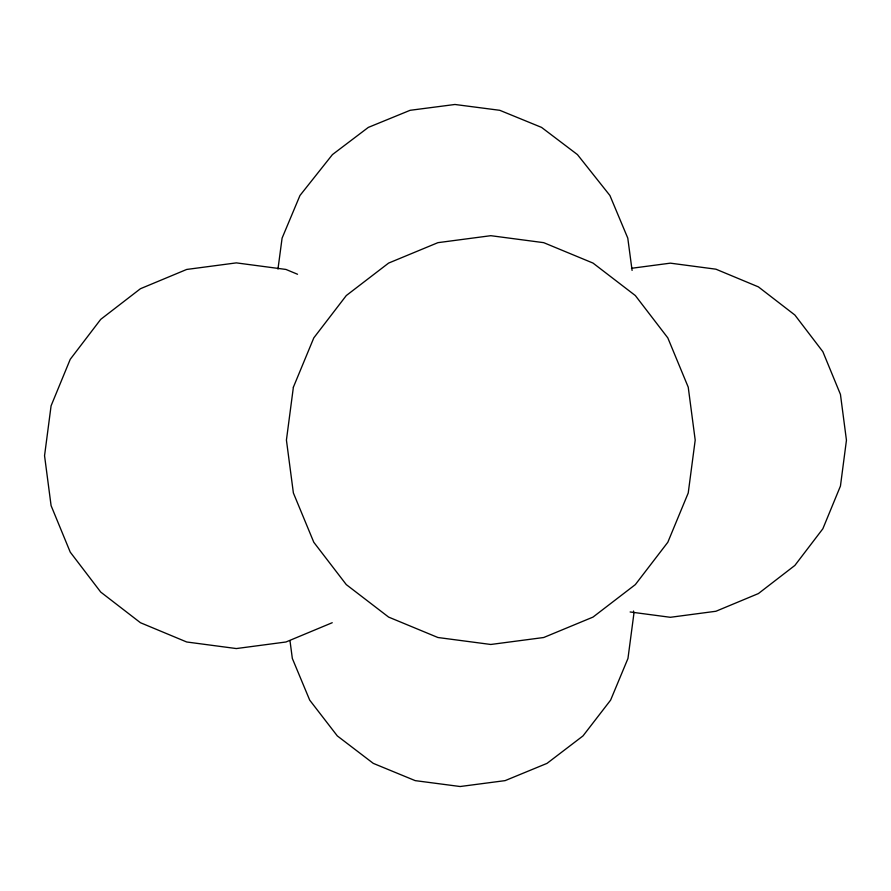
<?xml version="1.0" encoding="UTF-8"?>
<svg xmlns="http://www.w3.org/2000/svg" width="891" height="891" viewBox="0 0 891 891"><rect width="100%" height="100%" fill="white"/><g stroke="black" fill="none" stroke-linecap="round" stroke-linejoin="round"><path stroke-width="1.34" d="M277.97 269.071L282.091 238.131L299.966 195.497L332.432 154.6L368.317 127.402L410.105 110.306L454.945 104.481L499.784 110.306L541.561 127.402L577.446 154.6L609.912 195.497L627.787 238.131L632.087 270.418M332.232 622.72L285.978 641.988L236.338 648.559L186.698 641.988L140.444 622.72L100.728 592.081L70.244 552.142L51.088 505.631L44.55 455.713L51.088 405.806L70.244 359.296L100.728 319.357L140.444 288.717L186.698 269.45L236.338 262.878L285.978 269.45L297.538 274.261M631.474 268.302L670.355 263.157L715.93 269.193L758.397 286.88L794.872 315.024L822.861 351.689L840.447 394.401L846.45 440.221L840.447 486.052L822.861 528.753L794.872 565.429L758.397 593.573L715.93 611.259L670.355 617.296L630.137 611.972M633.523 611.026L633.88 613.743L627.966 658.46L610.613 700.126L583.004 735.91L547.018 763.375L505.119 780.627L460.157 786.519L415.184 780.627L373.284 763.375L337.31 735.91L309.7 700.126L292.337 658.46L290.009 640.841M293.384 387.184L286.423 440.087L293.384 492.979L313.799 542.274L346.287 584.607L388.621 617.095L437.915 637.51L490.807 644.471L543.71 637.51L593.005 617.095L635.339 584.607L667.816 542.274L688.231 492.979L695.203 440.087L688.231 387.184L667.816 337.889L635.339 295.556L593.005 263.079L543.71 242.664L490.807 235.692L437.915 242.664L388.621 263.079L346.287 295.556L313.799 337.889L293.384 387.184"/></g></svg>
